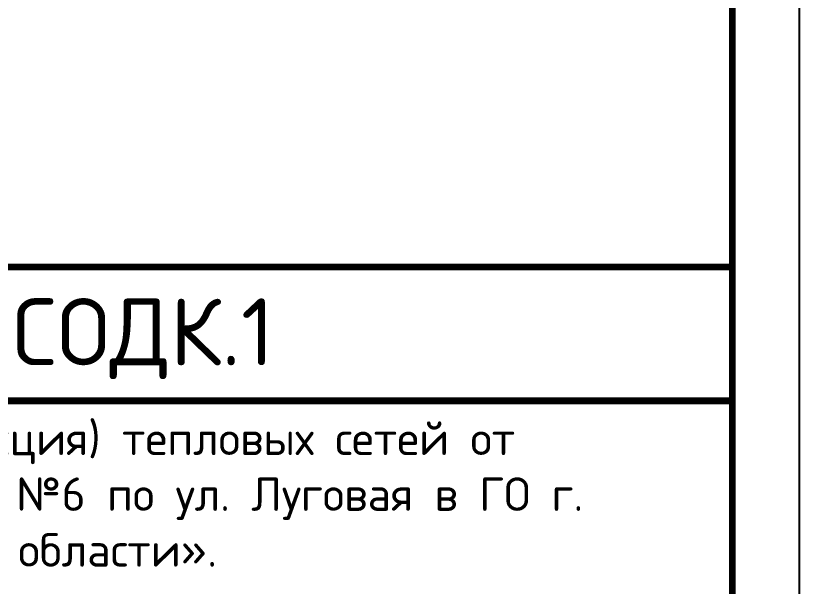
# Model space of a CAD drawing. Header units: millimetres. Extents: x -112426 to 6776, y 1218 to 38707.
# Drawn here: x 2046 to 2104.6, y 2307.2 to 2349.8 of the extents above; entities that cross this region are included whole.
import ezdxf
from ezdxf.enums import TextEntityAlignment as Align

# ---------------------------------------------------------------- set-up
doc = ezdxf.new("R2010")
doc.units = ezdxf.units.MM
doc.layers.add('Размерный', color=4, linetype='Continuous', lineweight=30)
doc.layers.add('Размеры на чертеже', color=250, linetype='Continuous', lineweight=25)
doc.styles.add('-ISOCPEUR-', font='isocpeur.TTF')

# ---------------------------------------------------------------- blocks, each defined once
blk = doc.blocks.new('*U156')
blk.add_lwpolyline([(0, 0), (420, 0), (420, -297), (0, -297)], close=True)
at = {"const_width": 0.5}
blk.add_lwpolyline([(20, -5), (415, -5), (415, -292), (20, -292)], close=True, dxfattribs=at)
for points in [[(230, -292), (230, -237), (415, -237)], [(295, -247), (415, -247)]]:
    blk.add_lwpolyline(points, dxfattribs=at)
at = {"insert": (296.048, -248.553), "char_height": 2.5, "width": 110.52884, "attachment_point": 1, "style": '-ISOCPEUR-'}
blk.add_mtext('\\pi9.87215;{\\C7;«Капитальный ремонт (реконструкция) тепловых сетей от \\P\\pi3.82692;ТК-8013 по ул. Куйбышева,д.7 до ж/д. №6 по ул. Луговая в ГО г. \\P\\pi30.38942;Рыбинск Ярославской области».}', dxfattribs=at)
at = {"style": '-ISOCPEUR-'}
blk.add_attdef('РАЗРАБОТАЛ', text='', height=2.5, dxfattribs=at).set_placement((250.501, -264.224), align=Align.MIDDLE_LEFT)
at = {"style": '-ISOCPEUR-', "flags": 8}
for tag, height, p in [('ДАТА', 2.5, (290.074, -264.402)), ('ДАТА1', 2.5, (290.074, -269.402)), ('ЛИСТ', 3, (386.388, -271.915)), ('ЛИСТОВ', 3, (403.888, -271.915)), ('ФОРМАТ', 3, (380.972, -294.745))]:
    blk.add_attdef(tag, text='', height=height, dxfattribs=at).set_placement(p, align=Align.MIDDLE_CENTER)
at = {"style": '-ISOCPEUR-'}
blk.add_attdef('ПРОВЕРИЛ', (250.749, -270.729), '', height=2.5, dxfattribs=at)
at = {"style": '-ISOCPEUR-', "flags": 8}
blk.add_attdef('ИМЯ_ЧЕРТЕЖА_001', (321.327, -285.175), '', height=3, dxfattribs=at)

msp = doc.modelspace()

# ---------------------------------------------------------------- block references
at = {"layer": 'Размеры на чертеже', "lineweight": 90}
msp.add_blockref('*U156', (1684.612, 2568.059), dxfattribs=at)

# ---------------------------------------------------------------- texts
at = {"layer": 'Размерный', "color": 7, "lineweight": 30, "insert": (1942.213, 2328.714), "char_height": 5, "width": 185, "attachment_point": 1, "style": '-ISOCPEUR-'}
msp.add_mtext('\\pi62.25,l10;0802.Р.22-СОДК.1', dxfattribs=at)

doc.saveas('drawing.dxf')
